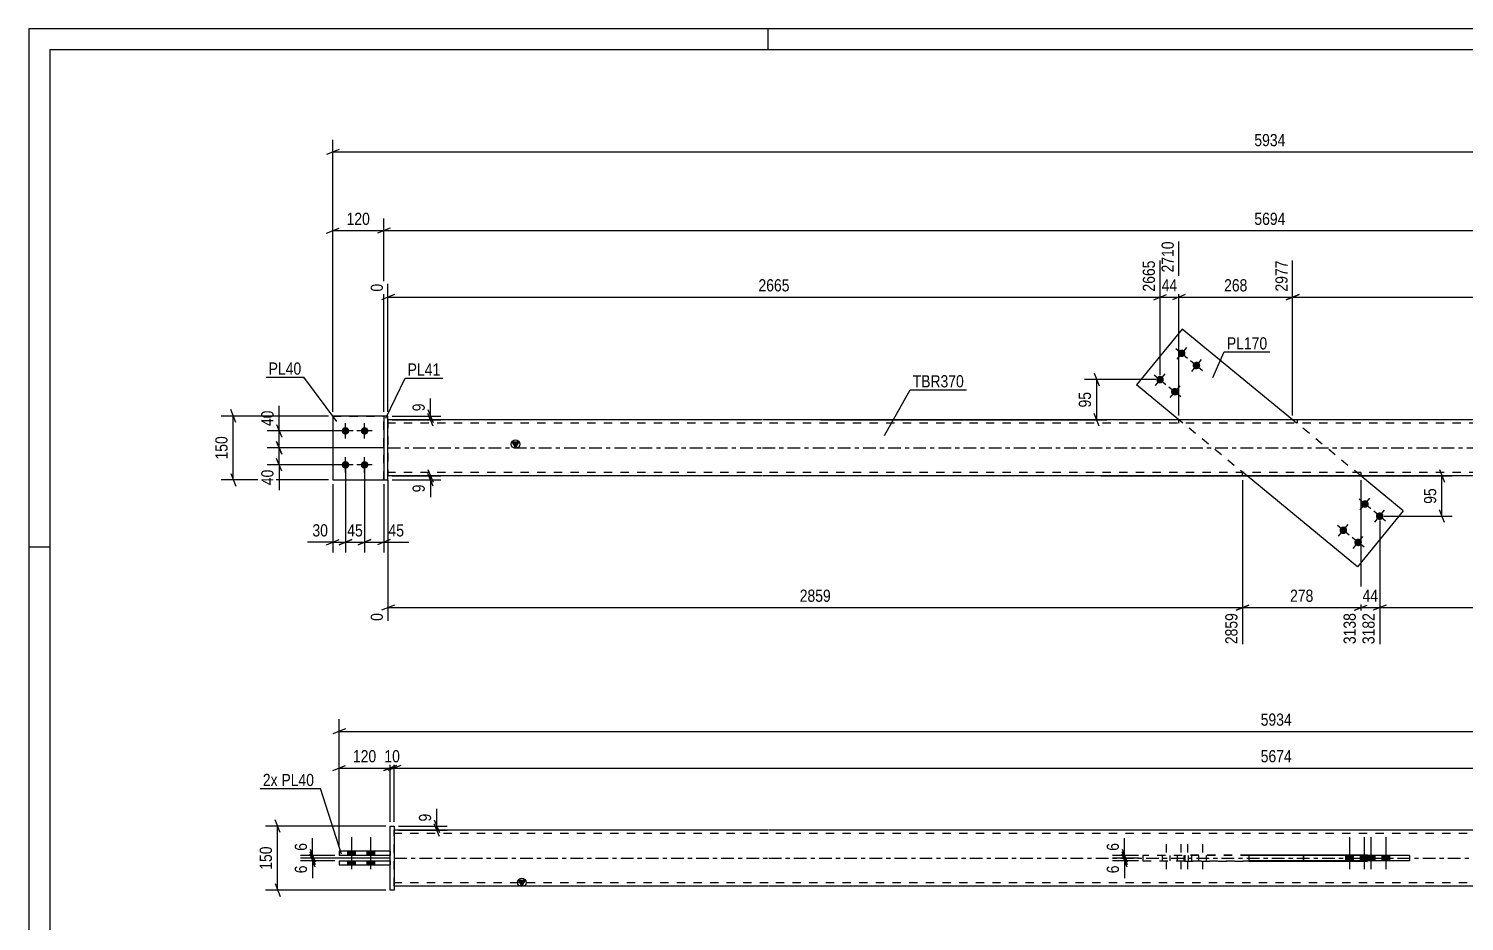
# Model space of a CAD drawing. Header units: millimetres. Extents: x 0 to 594, y 0 to 420.
# Drawn here: x 0 to 337.8, y 210 to 420 of the extents above; entities that cross this region are included whole.
import ezdxf

# ---------------------------------------------------------------- set-up
doc = ezdxf.new("R2010")
doc.units = ezdxf.units.MM
doc.linetypes.add('DXK_LINE_DOT2', pattern=[3.9198, 1.9599, -1.9599])
doc.linetypes.add('DXK_LINE_DOT3', pattern=[5.9187, 2.979, -0.9799, 0.9799, -0.9799])
doc.styles.add('Arial Narrow', font='ARIALN.TTF', dxfattribs={"height": 0.2})

# ---------------------------------------------------------------- blocks, each defined once
blk = doc.blocks.new('Unknown-580570375-1163')
at = {"color": 5, "linetype": 'Continuous'}
for p, q in [((594, 420), (0, 420)), ((0, 420), (0, 0)), ((174, 415), (174, 420)), ((589, 415), (5, 415)), ((5, 415), (5, 5)), ((5, 298), (0, 298))]:
    blk.add_line(p, q, dxfattribs=at)
blk = doc.blocks.new('Part-580570375-1989 - 1977')
at = {"linetype": 'Continuous'}
blk.add_hatch(color=2, dxfattribs=at).paths.add_polyline_path([(116.02, 218.26), (115.22, 219.66), (116.82, 219.66)])
at = {"color": 2, "linetype": 'Continuous'}
for p, q in [((174.02, 231.46), (86.02, 231.46)), ((412.92, 231.46), (174.12, 231.46)), ((287.09, 225.56), (287.09, 224.16)), ((315.03, 225.56), (287.09, 225.56)), ((287.09, 224.16), (315.03, 224.16)), ((299.95, 225.56), (299.95, 225.46)), ((299.95, 224.16), (299.95, 224.26)), ((315.03, 225.56), (315.03, 225.46)), ((315.03, 224.16), (315.03, 224.26)), ((116.02, 218.26), (115.22, 219.66)), ((115.22, 219.66), (116.82, 219.66)), ((116.82, 219.66), (116.02, 218.26)), ((174.02, 218.26), (86.02, 218.26)), ((412.92, 218.26), (174.12, 218.26))]:
    blk.add_line(p, q, dxfattribs=at)
at = {"color": 7, "linetype": 'DXK_LINE_DOT2'}
for p, q in [((86.02, 218.26), (86.02, 231.46)), ((174.02, 230.66), (86.02, 230.66)), ((412.92, 230.66), (174.12, 230.66)), ((272.01, 225.56), (272.01, 224.16)), ((287.09, 225.56), (272.01, 225.56)), ((272.01, 224.16), (287.09, 224.16)), ((299.95, 225.56), (299.95, 224.26)), ((299.95, 224.26), (299.95, 225.46)), ((315.03, 224.26), (315.03, 225.56)), ((315.03, 224.26), (315.03, 225.46)), ((174.02, 219.06), (86.02, 219.06)), ((412.92, 219.06), (174.12, 219.06))]:
    blk.add_line(p, q, dxfattribs=at)
at = {"color": 7, "linetype": 'DXK_LINE_DOT3'}
for p, q in [((86.02, 224.86), (174.02, 224.86)), ((174.12, 224.86), (412.92, 224.86))]:
    blk.add_line(p, q, dxfattribs=at)
at = {"color": 2, "linetype": 'Continuous'}
blk.add_circle((116.02, 219.16), 1, dxfattribs=at)
blk = doc.blocks.new('Part-580570375-2005 - 1977')
at = {"color": 2, "linetype": 'Continuous'}
for p, q in [((73.02, 224.26), (73.02, 223.26)), ((73.02, 224.26), (85.02, 224.26)), ((73.02, 223.26), (85.02, 223.26)), ((85.02, 224.26), (85.02, 223.26))]:
    blk.add_line(p, q, dxfattribs=at)
blk = doc.blocks.new('Part-580570375-2010 - 1977')
at = {"color": 2, "linetype": 'Continuous'}
for p, q in [((73.02, 226.46), (73.02, 225.46)), ((85.02, 226.46), (73.02, 226.46)), ((85.02, 226.46), (85.02, 225.46)), ((85.02, 225.46), (73.02, 225.46))]:
    blk.add_line(p, q, dxfattribs=at)
blk = doc.blocks.new('Part-580570375-2013 - 1977')
at = {"color": 2, "linetype": 'Continuous'}
for p, q in [((85.02, 217.36), (85.02, 232.36)), ((85.02, 232.36), (86.02, 232.36)), ((86.02, 232.36), (86.02, 217.36)), ((86.02, 217.36), (85.02, 217.36))]:
    blk.add_line(p, q, dxfattribs=at)
blk = doc.blocks.new('Part-580570375-2016 - 1977')
at = {"color": 7, "linetype": 'DXK_LINE_DOT2'}
for p, q in [((287.09, 225.46), (262.12, 225.46)), ((262.12, 225.46), (262.12, 224.26)), ((262.12, 224.26), (314.13, 224.26)), ((272.92, 224.26), (272.92, 225.46))]:
    blk.add_line(p, q, dxfattribs=at)
at = {"color": 2, "linetype": 'Continuous'}
for p, q in [((324.92, 225.46), (287.09, 225.46)), ((324.92, 224.26), (287.09, 224.26)), ((314.13, 224.26), (314.13, 225.46)), ((324.92, 225.46), (324.92, 224.26))]:
    blk.add_line(p, q, dxfattribs=at)
blk = doc.blocks.new('Bolt-580570375-2018 - 1977')
at = {"linetype": 'Continuous'}
for points in [[(75.12, 225.46), (76.92, 225.46), (76.92, 226.46), (75.12, 226.46)], [(75.12, 225.46), (76.92, 225.46), (76.92, 226.46), (75.12, 226.46)], [(79.62, 225.46), (81.42, 225.46), (81.42, 226.46), (79.62, 226.46)], [(79.62, 225.46), (81.42, 225.46), (81.42, 226.46), (79.62, 226.46)], [(75.12, 223.26), (76.92, 223.26), (76.92, 224.26), (75.12, 224.26)], [(75.12, 223.26), (76.92, 223.26), (76.92, 224.26), (75.12, 224.26)], [(79.62, 223.26), (81.42, 223.26), (81.42, 224.26), (79.62, 224.26)], [(79.62, 223.26), (81.42, 223.26), (81.42, 224.26), (79.62, 224.26)]]:
    blk.add_hatch(color=1, dxfattribs=at).paths.add_polyline_path(points)
at = {"color": 1, "linetype": 'Continuous'}
for p, q in [((76.02, 222.26), (76.02, 229.76)), ((76.02, 222.26), (76.02, 229.76)), ((80.52, 222.26), (80.52, 229.76)), ((80.52, 222.26), (80.52, 229.76)), ((75.12, 225.46), (75.12, 226.46)), ((75.12, 225.46), (75.12, 226.46)), ((76.92, 225.46), (76.92, 226.46)), ((76.92, 225.46), (76.92, 226.46)), ((79.62, 225.46), (79.62, 226.46)), ((79.62, 225.46), (79.62, 226.46)), ((81.42, 225.46), (81.42, 226.46)), ((81.42, 225.46), (81.42, 226.46)), ((75.12, 223.26), (75.12, 224.26)), ((75.12, 223.26), (75.12, 224.26)), ((76.92, 223.26), (76.92, 224.26)), ((76.92, 223.26), (76.92, 224.26)), ((79.62, 223.26), (79.62, 224.26)), ((79.62, 223.26), (79.62, 224.26)), ((81.42, 223.26), (81.42, 224.26)), ((81.42, 223.26), (81.42, 224.26))]:
    blk.add_line(p, q, dxfattribs=at)
blk = doc.blocks.new('Bolt-580570375-2019 - 1977')
at = {"color": 1, "linetype": 'DXK_LINE_DOT2'}
for p, q in [((267.68, 222.26), (267.68, 229.76)), ((271.16, 222.26), (271.16, 229.76)), ((272.76, 222.26), (272.76, 229.76)), ((276.24, 222.26), (276.24, 229.76)), ((266.78, 224.26), (266.78, 225.46)), ((268.58, 224.26), (268.58, 225.46)), ((270.26, 224.26), (270.26, 225.46)), ((271.86, 224.26), (271.86, 225.46)), ((272.06, 224.26), (272.06, 225.46)), ((273.66, 224.26), (273.66, 225.46)), ((275.34, 224.26), (275.34, 225.46)), ((277.14, 224.26), (277.14, 225.46))]:
    blk.add_line(p, q, dxfattribs=at)
blk = doc.blocks.new('Bolt-580570375-2020 - 1977')
at = {"linetype": 'Continuous'}
for points in [[(309.91, 224.26), (311.71, 224.26), (311.71, 225.46), (309.91, 225.46)], [(313.38, 224.26), (315.18, 224.26), (315.18, 225.46), (313.38, 225.46)], [(314.99, 224.26), (316.79, 224.26), (316.79, 225.46), (314.99, 225.46)], [(318.46, 224.26), (320.26, 224.26), (320.26, 225.46), (318.46, 225.46)]]:
    blk.add_hatch(color=1, dxfattribs=at).paths.add_polyline_path(points)
at = {"color": 1, "linetype": 'Continuous'}
for p, q in [((310.81, 222.26), (310.81, 229.76)), ((314.28, 222.26), (314.28, 229.76)), ((315.89, 222.26), (315.89, 229.76)), ((319.36, 222.26), (319.36, 229.76)), ((309.91, 224.26), (309.91, 225.46)), ((311.71, 224.26), (311.71, 225.46)), ((313.38, 224.26), (313.38, 225.46)), ((314.99, 224.26), (314.99, 225.46)), ((315.18, 224.26), (315.18, 225.46)), ((316.79, 224.26), (316.79, 225.46)), ((318.46, 224.26), (318.46, 225.46)), ((320.26, 224.26), (320.26, 225.46))]:
    blk.add_line(p, q, dxfattribs=at)
blk = doc.blocks.new('Part-580570375-1443 - 1403')
at = {"linetype": 'Continuous'}
blk.add_hatch(color=2, dxfattribs=at).paths.add_polyline_path([(114.53, 321.38), (113.73, 322.78), (115.33, 322.78)])
at = {"color": 2, "linetype": 'Continuous'}
for p, q in [((172.53, 327.98), (84.53, 327.98)), ((411.43, 327.98), (172.63, 327.98)), ((114.53, 321.38), (113.73, 322.78)), ((113.73, 322.78), (115.33, 322.78)), ((115.33, 322.78), (114.53, 321.38)), ((172.53, 314.78), (84.53, 314.78)), ((411.43, 314.78), (172.63, 314.78))]:
    blk.add_line(p, q, dxfattribs=at)
at = {"color": 7, "linetype": 'DXK_LINE_DOT2'}
for p, q in [((84.53, 327.98), (84.53, 314.78)), ((270.52, 327.98), (270.52, 327.18)), ((298.46, 327.98), (298.46, 327.18)), ((172.53, 327.18), (84.53, 327.18)), ((411.43, 327.18), (172.63, 327.18)), ((172.53, 315.58), (84.53, 315.58)), ((411.43, 315.58), (172.63, 315.58)), ((285.6, 314.78), (285.6, 315.58)), ((313.54, 314.78), (313.54, 315.58))]:
    blk.add_line(p, q, dxfattribs=at)
at = {"color": 7, "linetype": 'DXK_LINE_DOT3'}
for p, q in [((84.53, 321.38), (172.53, 321.38)), ((172.63, 321.38), (411.43, 321.38))]:
    blk.add_line(p, q, dxfattribs=at)
at = {"color": 2, "linetype": 'Continuous'}
blk.add_circle((114.53, 322.28), 1, dxfattribs=at)
blk = doc.blocks.new('Part-580570375-1475 - 1403')
at = {"color": 7, "linetype": 'DXK_LINE_DOT2'}
for p, q in [((71.53, 328.88), (71.53, 313.88)), ((71.53, 328.88), (83.53, 328.88)), ((83.53, 328.88), (83.53, 313.88)), ((71.53, 313.88), (83.53, 313.88))]:
    blk.add_line(p, q, dxfattribs=at)
blk = doc.blocks.new('Bolt-580570375-1411 - 1403')
at = {"linetype": 'Continuous'}
for points in [[(313.82, 307.48, -1), (314.97, 308.87, -1)], [(317.3, 304.62, -1), (318.44, 306.01, -1)], [(308.74, 301.3, -1), (309.89, 302.69, -1)], [(312.22, 298.44, -1), (313.36, 299.83, -1)]]:
    blk.add_hatch(color=1, dxfattribs=at).paths.add_polyline_path(points)
at = {"color": 1, "linetype": 'Continuous'}
for p, q in [((315.79, 307.03), (313.01, 309.31)), ((313.25, 306.78), (315.54, 309.56)), ((319.26, 304.17), (316.48, 306.46)), ((316.73, 303.92), (319.01, 306.7)), ((310.71, 300.85), (307.92, 303.13)), ((308.17, 300.6), (310.46, 303.38)), ((314.18, 297.99), (311.4, 300.28)), ((311.65, 297.74), (313.93, 300.52))]:
    blk.add_line(p, q, dxfattribs=at)
blk = doc.blocks.new('Bolt-580570375-1412 - 1403')
at = {"linetype": 'Continuous'}
for points in [[(271.84, 344.32, -1), (270.7, 342.93, -1)], [(275.32, 341.46, -1), (274.18, 340.07, -1)], [(266.76, 338.14, -1), (265.62, 336.75, -1)], [(270.24, 335.28, -1), (269.1, 333.89, -1)]]:
    blk.add_hatch(color=1, dxfattribs=at).paths.add_polyline_path(points)
at = {"color": 1, "linetype": 'Continuous'}
for p, q in [((269.88, 344.77), (272.66, 342.48)), ((272.42, 345.02), (270.13, 342.24)), ((273.36, 341.91), (276.14, 339.62)), ((275.89, 342.16), (273.6, 339.38)), ((264.8, 338.59), (267.58, 336.3)), ((267.33, 338.84), (265.05, 336.06)), ((268.28, 335.73), (271.06, 333.45)), ((270.81, 335.98), (268.52, 333.2))]:
    blk.add_line(p, q, dxfattribs=at)
blk = doc.blocks.new('Part-580570375-1490 - 1403')
at = {"color": 2, "linetype": 'Continuous'}
for p, q in [((71.53, 328.88), (71.53, 313.88)), ((83.53, 328.88), (71.53, 328.88)), ((71.53, 313.88), (83.53, 313.88))]:
    blk.add_line(p, q, dxfattribs=at)
at = {"color": 7, "linetype": 'DXK_LINE_DOT2'}
blk.add_line((83.53, 313.88), (83.53, 328.88), dxfattribs=at)
blk = doc.blocks.new('Part-580570375-1505 - 1403')
at = {"color": 2, "linetype": 'Continuous'}
for p, q in [((84.53, 328.88), (83.53, 328.88)), ((83.53, 328.88), (83.53, 313.88)), ((84.53, 313.88), (84.53, 328.88)), ((83.53, 313.88), (84.53, 313.88))]:
    blk.add_line(p, q, dxfattribs=at)
blk = doc.blocks.new('Part-580570375-1520 - 1403')
at = {"color": 2, "linetype": 'Continuous'}
for p, q in [((271.43, 349.32), (260.63, 336.19)), ((297.39, 327.98), (271.43, 349.32)), ((270.62, 327.98), (260.63, 336.19)), ((312.64, 293.43), (286.67, 314.78)), ((323.43, 306.57), (313.44, 314.78)), ((323.43, 306.57), (312.64, 293.43))]:
    blk.add_line(p, q, dxfattribs=at)
at = {"color": 7, "linetype": 'DXK_LINE_DOT2'}
for p, q in [((286.67, 314.78), (270.62, 327.98)), ((313.44, 314.78), (297.39, 327.98))]:
    blk.add_line(p, q, dxfattribs=at)
blk = doc.blocks.new('Bolt-580570375-1522 - 1403')
at = {"linetype": 'Continuous'}
for points in [[(74.53, 324.48, -1), (74.53, 326.28, -1)], [(79.03, 324.48, -1), (79.03, 326.28, -1)], [(74.53, 316.48, -1), (74.53, 318.28, -1)], [(79.03, 316.48, -1), (79.03, 318.28, -1)]]:
    blk.add_hatch(color=1, dxfattribs=at).paths.add_polyline_path(points)
at = {"color": 1, "linetype": 'Continuous'}
for p, q in [((76.33, 325.38), (72.73, 325.38)), ((74.53, 323.58), (74.53, 327.18)), ((80.83, 325.38), (77.23, 325.38)), ((79.03, 323.58), (79.03, 327.18)), ((74.53, 315.58), (74.53, 319.18)), ((79.03, 315.58), (79.03, 319.18)), ((76.33, 317.38), (72.73, 317.38)), ((80.83, 317.38), (77.23, 317.38))]:
    blk.add_line(p, q, dxfattribs=at)
blk = doc.blocks.new('StraightDimension-580570375-2042 - 1977')
at = {"color": 7, "linetype": 'Continuous'}
for p, q in [((257.26, 226.36), (258.46, 223.36)), ((261.12, 224.86), (255.01, 224.86)), ((261.12, 224.26), (255.01, 224.26)), ((258.46, 222.76), (257.26, 225.76)), ((257.86, 224.26), (257.86, 224.86))]:
    blk.add_line(p, q, dxfattribs=at)
at = {"color": 0}
blk.add_wipeout([(257.11, 223.73), (252.91, 223.73), (252.91, 220.7), (257.11, 220.7)], dxfattribs=at)
at = {"color": 7, "linetype": 'Continuous'}
blk.add_line((257.86, 224.26), (257.86, 220.18), dxfattribs=at)
blk.add_line((257.86, 224.26), (257.86, 220.18), dxfattribs=at)
at = {"color": 3, "style": 'Arial Narrow'}
blk.add_text('6', height=2.86, rotation=90.0002, dxfattribs=at).set_placement((256.51, 221.3))
blk = doc.blocks.new('StraightDimension-580570375-2133 - 1977')
at = {"color": 7, "linetype": 'Continuous'}
for p, q in [((87.52, 246.66), (84.52, 245.46)), ((86.02, 233.36), (86.02, 248.91)), ((86.02, 246.06), (501.02, 246.06))]:
    blk.add_line(p, q, dxfattribs=at)
at = {"color": 0}
blk.add_wipeout([(297.78, 246.81), (297.78, 251.01), (289.27, 251.01), (289.27, 246.81)], dxfattribs=at)
at = {"color": 3, "style": 'Arial Narrow'}
blk.add_text('5674', height=2.863, dxfattribs=at).set_placement((289.87, 247.41))
blk = doc.blocks.new('StraightDimension-580570375-2161 - 1977')
at = {"color": 7, "linetype": 'Continuous'}
for p, q in [((95.42, 233.86), (96.62, 230.86)), ((87.02, 232.36), (98.42, 232.36)), ((87.02, 231.46), (98.42, 231.46)), ((96.62, 229.96), (95.42, 232.96)), ((96.02, 231.46), (96.02, 232.36))]:
    blk.add_line(p, q, dxfattribs=at)
at = {"color": 0}
blk.add_wipeout([(95.27, 235.91), (91.07, 235.91), (91.07, 232.88), (95.27, 232.88)], dxfattribs=at)
at = {"color": 7, "linetype": 'Continuous'}
blk.add_line((96.02, 232.36), (96.02, 236.44), dxfattribs=at)
blk.add_line((96.02, 232.36), (96.02, 236.44), dxfattribs=at)
at = {"color": 3, "style": 'Arial Narrow'}
blk.add_text('9', height=2.86, rotation=90.0002, dxfattribs=at).set_placement((94.67, 233.48))
blk = doc.blocks.new('StraightDimension-580570375-2031 - 1977')
at = {"color": 7, "linetype": 'Continuous'}
for p, q in [((59.17, 230.86), (57.97, 233.86)), ((84.02, 232.36), (55.72, 232.36)), ((58.57, 217.36), (58.57, 232.36)), ((84.02, 217.36), (55.72, 217.36)), ((57.97, 218.86), (59.17, 215.86))]:
    blk.add_line(p, q, dxfattribs=at)
at = {"color": 0}
blk.add_wipeout([(57.82, 228.2), (53.62, 228.2), (53.62, 221.52), (57.82, 221.52)], dxfattribs=at)
at = {"color": 3, "style": 'Arial Narrow'}
blk.add_text('150', height=2.863, rotation=90.0002, dxfattribs=at).set_placement((57.22, 222.12))
blk = doc.blocks.new('StraightDimension-580570375-2046 - 1977')
at = {"color": 7, "linetype": 'Continuous'}
for p, q in [((257.26, 226.96), (258.46, 223.96)), ((258.46, 223.36), (257.26, 226.36)), ((261.12, 225.46), (255.01, 225.46)), ((261.12, 224.86), (255.01, 224.86)), ((257.86, 224.86), (257.86, 225.46))]:
    blk.add_line(p, q, dxfattribs=at)
at = {"color": 0}
blk.add_wipeout([(257.11, 229.01), (252.91, 229.01), (252.91, 225.98), (257.11, 225.98)], dxfattribs=at)
at = {"color": 7, "linetype": 'Continuous'}
blk.add_line((257.86, 225.46), (257.86, 229.54), dxfattribs=at)
blk.add_line((257.86, 225.46), (257.86, 229.54), dxfattribs=at)
at = {"color": 3, "style": 'Arial Narrow'}
blk.add_text('6', height=2.86, rotation=90.0002, dxfattribs=at).set_placement((256.51, 226.58))
blk = doc.blocks.new('StraightDimension-580570375-2078 - 1977')
at = {"color": 7, "linetype": 'Continuous'}
for p, q in [((66.21, 226.96), (67.41, 223.96)), ((67.41, 223.36), (66.21, 226.36)), ((72.02, 225.46), (63.96, 225.46)), ((85.02, 224.86), (63.96, 224.86)), ((66.81, 224.86), (66.81, 225.46))]:
    blk.add_line(p, q, dxfattribs=at)
at = {"color": 0}
blk.add_wipeout([(66.06, 229.01), (61.86, 229.01), (61.86, 225.98), (66.06, 225.98)], dxfattribs=at)
at = {"color": 7, "linetype": 'Continuous'}
blk.add_line((66.81, 225.46), (66.81, 229.54), dxfattribs=at)
blk.add_line((66.81, 225.46), (66.81, 229.54), dxfattribs=at)
at = {"color": 3, "style": 'Arial Narrow'}
blk.add_text('6', height=2.86, rotation=90.0002, dxfattribs=at).set_placement((65.46, 226.58))
blk = doc.blocks.new('StraightDimension-580570375-2091 - 1977')
at = {"color": 7, "linetype": 'Continuous'}
for p, q in [((66.21, 226.36), (67.41, 223.36)), ((85.02, 224.86), (63.96, 224.86)), ((72.02, 224.26), (63.96, 224.26)), ((67.41, 222.76), (66.21, 225.76)), ((66.81, 224.26), (66.81, 224.86))]:
    blk.add_line(p, q, dxfattribs=at)
at = {"color": 0}
blk.add_wipeout([(66.06, 223.73), (61.86, 223.73), (61.86, 220.7), (66.06, 220.7)], dxfattribs=at)
at = {"color": 7, "linetype": 'Continuous'}
blk.add_line((66.81, 224.26), (66.81, 220.18), dxfattribs=at)
blk.add_line((66.81, 224.26), (66.81, 220.18), dxfattribs=at)
at = {"color": 3, "style": 'Arial Narrow'}
blk.add_text('6', height=2.86, rotation=90.0002, dxfattribs=at).set_placement((65.46, 221.3))
blk = doc.blocks.new('StraightDimension-580570375-2114 - 1977')
at = {"color": 7, "linetype": 'Continuous'}
for p, q in [((71.52, 245.46), (74.52, 246.66)), ((73.02, 227.46), (73.02, 248.91)), ((86.52, 246.66), (83.52, 245.46)), ((85.02, 233.36), (85.02, 248.91)), ((73.02, 246.06), (85.02, 246.06))]:
    blk.add_line(p, q, dxfattribs=at)
at = {"color": 0}
blk.add_wipeout([(82.36, 246.81), (82.36, 251.01), (75.68, 251.01), (75.68, 246.81)], dxfattribs=at)
at = {"color": 3, "style": 'Arial Narrow'}
blk.add_text('120', height=2.863, dxfattribs=at).set_placement((76.28, 247.41))
blk = doc.blocks.new('StraightDimension-580570375-2124 - 1977')
at = {"color": 7, "linetype": 'Continuous'}
for p, q in [((83.52, 245.46), (86.52, 246.66)), ((87.52, 246.66), (84.52, 245.46)), ((85.02, 233.36), (85.02, 248.91)), ((86.02, 233.36), (86.02, 248.91)), ((85.02, 246.06), (86.02, 246.06))]:
    blk.add_line(p, q, dxfattribs=at)
at = {"color": 0}
blk.add_wipeout([(87.95, 246.81), (87.95, 251.01), (83.09, 251.01), (83.09, 246.81)], dxfattribs=at)
at = {"color": 3, "style": 'Arial Narrow'}
blk.add_text('10', height=2.863, dxfattribs=at).set_placement((83.69, 247.41))
blk = doc.blocks.new('StraightDimension-580570375-2170 - 1977')
at = {"color": 7, "linetype": 'Continuous'}
for p, q in [((73.02, 227.46), (73.02, 257.52)), ((74.52, 255.27), (71.52, 254.07)), ((73.02, 254.67), (514.02, 254.67))]:
    blk.add_line(p, q, dxfattribs=at)
at = {"color": 0}
blk.add_wipeout([(297.78, 255.42), (297.78, 259.62), (289.27, 259.62), (289.27, 255.42)], dxfattribs=at)
at = {"color": 3, "style": 'Arial Narrow'}
blk.add_text('5934', height=2.863, dxfattribs=at).set_placement((289.87, 256.02))
blk = doc.blocks.new('StraightDimension-580570375-2890 - 1403')
at = {"color": 7, "linetype": 'Continuous'}
for p, q in [((297.39, 328.98), (297.39, 365.47)), ((499.53, 329.88), (499.53, 365.47)), ((298.89, 357.45), (295.89, 356.25)), ((297.39, 356.85), (499.53, 356.85)), ((498.03, 356.25), (501.03, 357.45))]:
    blk.add_line(p, q, dxfattribs=at)
at = {"color": 0, "linetype": 'Continuous'}
blk.add_wipeout([(498.93, 366.07), (494.73, 366.07), (494.73, 357.55), (498.93, 357.55)], dxfattribs=at)
at = {"color": 0}
blk.add_wipeout([(402.72, 357.6), (402.72, 361.8), (394.2, 361.8), (394.2, 357.6)], dxfattribs=at)
at = {"color": 3, "linetype": 'Continuous', "style": 'Arial Narrow'}
blk.add_text('5674', height=2.863, rotation=90.0002, dxfattribs=at).set_placement((498.33, 358.15))
at = {"color": 3, "style": 'Arial Narrow'}
blk.add_text('2697', height=2.863, dxfattribs=at).set_placement((394.8, 358.2))
blk = doc.blocks.new('StraightDimension-580570375-1934 - 1403')
at = {"color": 7, "linetype": 'Continuous'}
for p, q in [((73.53, 325.38), (56.08, 325.38)), ((58.33, 326.88), (59.53, 323.88)), ((58.93, 321.38), (58.93, 325.38)), ((83.53, 321.38), (56.08, 321.38)), ((59.53, 319.88), (58.33, 322.88))]:
    blk.add_line(p, q, dxfattribs=at)
at = {"color": 0}
blk.add_wipeout([(58.18, 330.76), (53.98, 330.76), (53.98, 325.9), (58.18, 325.9)], dxfattribs=at)
at = {"color": 7, "linetype": 'Continuous'}
blk.add_line((58.93, 325.38), (58.93, 331.29), dxfattribs=at)
blk.add_line((58.93, 325.38), (58.93, 331.29), dxfattribs=at)
at = {"color": 3, "style": 'Arial Narrow'}
blk.add_text('40', height=2.863, rotation=90.0002, dxfattribs=at).set_placement((57.58, 326.5))
blk = doc.blocks.new('StraightDimension-580570375-2997 - 1403')
at = {"color": 7, "linetype": 'Continuous'}
for p, q in [((285.6, 313.78), (285.6, 275.2)), ((313.44, 313.78), (313.44, 275.2)), ((287.1, 284.41), (284.1, 283.21)), ((285.6, 283.81), (313.44, 283.81)), ((311.94, 283.21), (314.94, 284.41))]:
    blk.add_line(p, q, dxfattribs=at)
at = {"color": 0}
blk.add_wipeout([(302.86, 284.56), (302.86, 288.76), (296.18, 288.76), (296.18, 284.56)], dxfattribs=at)
at = {"color": 0, "linetype": 'Continuous'}
blk.add_wipeout([(312.84, 283.11), (308.64, 283.11), (308.64, 274.6), (312.84, 274.6)], dxfattribs=at)
at = {"color": 3, "style": 'Arial Narrow'}
blk.add_text('278', height=2.863, dxfattribs=at).set_placement((296.78, 285.16))
at = {"color": 3, "linetype": 'Continuous', "style": 'Arial Narrow'}
blk.add_text('3138', height=2.863, rotation=90.0002, dxfattribs=at).set_placement((312.24, 275.2))
blk = doc.blocks.new('StraightDimension-580570375-1651 - 1403')
at = {"color": 7, "linetype": 'Continuous'}
for p, q in [((71.53, 329.88), (71.53, 393.86)), ((73.03, 391.61), (70.03, 390.41)), ((71.53, 391.01), (512.53, 391.01))]:
    blk.add_line(p, q, dxfattribs=at)
at = {"color": 0}
blk.add_wipeout([(296.29, 391.76), (296.29, 395.96), (287.78, 395.96), (287.78, 391.76)], dxfattribs=at)
at = {"color": 3, "style": 'Arial Narrow'}
blk.add_text('5934', height=2.863, dxfattribs=at).set_placement((288.38, 392.36))
blk = doc.blocks.new('StraightDimension-580570375-1603 - 1403')
at = {"color": 7, "linetype": 'Continuous'}
for p, q in [((83.53, 329.88), (83.53, 375.34)), ((85.03, 373.09), (82.03, 371.89)), ((83.53, 372.49), (500.53, 372.49))]:
    blk.add_line(p, q, dxfattribs=at)
at = {"color": 0}
blk.add_wipeout([(296.29, 373.24), (296.29, 377.44), (287.78, 377.44), (287.78, 373.24)], dxfattribs=at)
at = {"color": 3, "style": 'Arial Narrow'}
blk.add_text('5694', height=2.863, dxfattribs=at).set_placement((288.38, 373.84))
blk = doc.blocks.new('StraightDimension-580570375-1846 - 1403')
at = {"color": 7, "linetype": 'Continuous'}
for p, q in [((74.53, 316.38), (74.53, 296.79)), ((79.03, 316.38), (79.03, 296.79)), ((73.03, 298.59), (76.03, 299.79)), ((74.53, 299.19), (79.03, 299.19)), ((80.53, 299.79), (77.53, 298.59))]:
    blk.add_line(p, q, dxfattribs=at)
at = {"color": 0}
blk.add_wipeout([(79.21, 299.94), (79.21, 304.14), (74.35, 304.14), (74.35, 299.94)], dxfattribs=at)
at = {"color": 3, "style": 'Arial Narrow'}
blk.add_text('45', height=2.863, dxfattribs=at).set_placement((74.95, 300.54))
blk = doc.blocks.new('StraightDimension-580570375-1526 - 1403')
at = {"color": 7, "linetype": 'Continuous'}
for p, q in [((70.53, 328.88), (45.28, 328.88)), ((48.73, 327.38), (47.53, 330.38)), ((48.13, 313.88), (48.13, 328.88)), ((47.53, 315.38), (48.73, 312.38)), ((70.53, 313.88), (45.28, 313.88))]:
    blk.add_line(p, q, dxfattribs=at)
at = {"color": 0}
blk.add_wipeout([(47.38, 324.72), (43.18, 324.72), (43.18, 318.04), (47.38, 318.04)], dxfattribs=at)
at = {"color": 3, "style": 'Arial Narrow'}
blk.add_text('150', height=2.863, rotation=90.0002, dxfattribs=at).set_placement((46.78, 318.64))
blk = doc.blocks.new('StraightDimension-580570375-1553 - 1403')
at = {"color": 7, "linetype": 'Continuous'}
for p, q in [((252.29, 314.78), (334.91, 314.78)), ((331.91, 316.28), (333.11, 313.28)), ((332.51, 305.31), (332.51, 314.78)), ((318.87, 305.31), (334.91, 305.31)), ((333.11, 303.81), (331.91, 306.81))]:
    blk.add_line(p, q, dxfattribs=at)
at = {"color": 0}
blk.add_wipeout([(331.76, 312.47), (327.56, 312.47), (327.56, 307.62), (331.76, 307.62)], dxfattribs=at)
at = {"color": 3, "style": 'Arial Narrow'}
blk.add_text('95', height=2.863, rotation=90.0002, dxfattribs=at).set_placement((331.16, 308.22))
blk = doc.blocks.new('StraightDimension-580570375-1565 - 1403')
at = {"color": 7, "linetype": 'Continuous'}
for p, q in [((85.53, 328.88), (96.93, 328.88)), ((85.53, 327.98), (96.93, 327.98)), ((93.93, 330.38), (95.13, 327.38)), ((95.13, 326.48), (93.93, 329.48)), ((94.53, 327.98), (94.53, 328.88))]:
    blk.add_line(p, q, dxfattribs=at)
at = {"color": 0}
blk.add_wipeout([(93.78, 332.43), (89.58, 332.43), (89.58, 329.4), (93.78, 329.4)], dxfattribs=at)
at = {"color": 7, "linetype": 'Continuous'}
blk.add_line((94.53, 328.88), (94.53, 332.96), dxfattribs=at)
blk.add_line((94.53, 328.88), (94.53, 332.96), dxfattribs=at)
at = {"color": 3, "style": 'Arial Narrow'}
blk.add_text('9', height=2.86, rotation=90.0002, dxfattribs=at).set_placement((93.18, 330))
blk = doc.blocks.new('StraightDimension-580570375-1827 - 1403')
at = {"color": 7, "linetype": 'Continuous'}
for p, q in [((79.03, 316.38), (79.03, 296.79)), ((83.53, 312.88), (83.53, 296.79)), ((77.53, 298.59), (80.53, 299.79)), ((79.03, 299.19), (83.53, 299.19)), ((85.03, 299.79), (82.03, 298.59))]:
    blk.add_line(p, q, dxfattribs=at)
at = {"color": 0}
blk.add_wipeout([(88.91, 299.94), (88.91, 304.14), (84.05, 304.14), (84.05, 299.94)], dxfattribs=at)
at = {"color": 7, "linetype": 'Continuous'}
blk.add_line((83.53, 299.19), (89.44, 299.19), dxfattribs=at)
blk.add_line((83.53, 299.19), (89.44, 299.19), dxfattribs=at)
at = {"color": 3, "style": 'Arial Narrow'}
blk.add_text('45', height=2.863, dxfattribs=at).set_placement((84.65, 300.54))
blk = doc.blocks.new('StraightDimension-580570375-1572 - 1403')
at = {"color": 7, "linetype": 'Continuous'}
for p, q in [((85.53, 314.78), (96.93, 314.78)), ((93.93, 316.28), (95.13, 313.28)), ((95.13, 312.38), (93.93, 315.38)), ((94.53, 313.88), (94.53, 314.78)), ((85.53, 313.88), (96.93, 313.88))]:
    blk.add_line(p, q, dxfattribs=at)
at = {"color": 0}
blk.add_wipeout([(93.78, 313.35), (89.58, 313.35), (89.58, 310.33), (93.78, 310.33)], dxfattribs=at)
at = {"color": 7, "linetype": 'Continuous'}
blk.add_line((94.53, 313.88), (94.53, 309.8), dxfattribs=at)
blk.add_line((94.53, 313.88), (94.53, 309.8), dxfattribs=at)
at = {"color": 3, "style": 'Arial Narrow'}
blk.add_text('9', height=2.86, rotation=90.0002, dxfattribs=at).set_placement((93.18, 310.93))
blk = doc.blocks.new('StraightDimension-580570375-1581 - 1403')
at = {"color": 7, "linetype": 'Continuous'}
for p, q in [((71.53, 329.88), (71.53, 375.34)), ((83.53, 329.88), (83.53, 375.34)), ((70.03, 371.89), (73.03, 373.09)), ((71.53, 372.49), (83.53, 372.49)), ((85.03, 373.09), (82.03, 371.89))]:
    blk.add_line(p, q, dxfattribs=at)
at = {"color": 0}
blk.add_wipeout([(80.87, 373.24), (80.87, 377.44), (74.19, 377.44), (74.19, 373.24)], dxfattribs=at)
at = {"color": 3, "style": 'Arial Narrow'}
blk.add_text('120', height=2.863, dxfattribs=at).set_placement((74.79, 373.84))
blk = doc.blocks.new('StraightDimension-580570375-1947 - 1403')
at = {"color": 7, "linetype": 'Continuous'}
for p, q in [((83.53, 321.38), (56.08, 321.38)), ((58.33, 322.88), (59.53, 319.88)), ((58.93, 317.38), (58.93, 321.38)), ((59.53, 315.88), (58.33, 318.88)), ((73.53, 317.38), (56.08, 317.38))]:
    blk.add_line(p, q, dxfattribs=at)
at = {"color": 0}
blk.add_wipeout([(58.18, 316.85), (53.98, 316.85), (53.98, 312), (58.18, 312)], dxfattribs=at)
at = {"color": 7, "linetype": 'Continuous'}
blk.add_line((58.93, 317.38), (58.93, 311.47), dxfattribs=at)
blk.add_line((58.93, 317.38), (58.93, 311.47), dxfattribs=at)
at = {"color": 3, "style": 'Arial Narrow'}
blk.add_text('40', height=2.863, rotation=90.0002, dxfattribs=at).set_placement((57.58, 312.6))
blk = doc.blocks.new('StraightDimension-580570375-1724 - 1403')
at = {"color": 7, "linetype": 'Continuous'}
for p, q in [((250.68, 338.95), (251.88, 335.95)), ((265.19, 337.45), (248.43, 337.45)), ((251.28, 327.98), (251.28, 337.45)), ((186.37, 327.98), (253.68, 327.98)), ((251.88, 326.48), (250.68, 329.48))]:
    blk.add_line(p, q, dxfattribs=at)
at = {"color": 0}
blk.add_wipeout([(250.53, 335.14), (246.33, 335.14), (246.33, 330.28), (250.53, 330.28)], dxfattribs=at)
at = {"color": 3, "style": 'Arial Narrow'}
blk.add_text('95', height=2.863, rotation=90.0002, dxfattribs=at).set_placement((249.93, 330.88))
blk = doc.blocks.new('StraightDimension-580570375-1859 - 1403')
at = {"color": 7, "linetype": 'Continuous'}
for p, q in [((74.53, 316.38), (74.53, 296.79)), ((71.53, 312.88), (71.53, 296.79)), ((70.03, 298.59), (73.03, 299.79)), ((71.53, 299.19), (74.53, 299.19)), ((76.03, 299.79), (73.03, 298.59))]:
    blk.add_line(p, q, dxfattribs=at)
at = {"color": 0}
blk.add_wipeout([(71, 299.94), (71, 304.14), (66.15, 304.14), (66.15, 299.94)], dxfattribs=at)
at = {"color": 7, "linetype": 'Continuous'}
blk.add_line((71.53, 299.19), (65.62, 299.19), dxfattribs=at)
blk.add_line((71.53, 299.19), (65.62, 299.19), dxfattribs=at)
at = {"color": 3, "style": 'Arial Narrow'}
blk.add_text('30', height=2.863, dxfattribs=at).set_placement((66.75, 300.54))
blk = doc.blocks.new('StraightDimension-580570375-2891 - 1403')
at = {"color": 7, "linetype": 'Continuous'}
for p, q in [((270.62, 328.98), (270.62, 369.97)), ((297.39, 328.98), (297.39, 365.47)), ((272.12, 357.45), (269.12, 356.25)), ((270.62, 356.85), (297.39, 356.85)), ((295.89, 356.25), (298.89, 357.45))]:
    blk.add_line(p, q, dxfattribs=at)
at = {"color": 0, "linetype": 'Continuous'}
blk.add_wipeout([(296.79, 366.07), (292.59, 366.07), (292.59, 357.55), (296.79, 357.55)], dxfattribs=at)
at = {"color": 0}
blk.add_wipeout([(287.35, 357.6), (287.35, 361.8), (280.66, 361.8), (280.66, 357.6)], dxfattribs=at)
at = {"color": 3, "linetype": 'Continuous', "style": 'Arial Narrow'}
blk.add_text('2977', height=2.863, rotation=90.0002, dxfattribs=at).set_placement((296.19, 358.15))
at = {"color": 3, "style": 'Arial Narrow'}
blk.add_text('268', height=2.863, dxfattribs=at).set_placement((281.26, 358.2))
blk = doc.blocks.new('StraightDimension-580570375-2996 - 1403')
at = {"color": 7, "linetype": 'Continuous'}
for p, q in [((313.44, 313.78), (313.44, 275.2)), ((317.87, 304.31), (317.87, 275.2)), ((311.94, 283.21), (314.94, 284.41)), ((313.44, 283.81), (317.87, 283.81)), ((319.37, 284.41), (316.37, 283.21))]:
    blk.add_line(p, q, dxfattribs=at)
at = {"color": 0}
blk.add_wipeout([(318.09, 284.56), (318.09, 288.76), (313.23, 288.76), (313.23, 284.56)], dxfattribs=at)
at = {"color": 3, "style": 'Arial Narrow'}
blk.add_text('44', height=2.863, dxfattribs=at).set_placement((313.83, 285.16))
at = {"color": 0, "linetype": 'Continuous'}
blk.add_wipeout([(317.27, 283.11), (313.07, 283.11), (313.07, 274.6), (317.27, 274.6)], dxfattribs=at)
at = {"color": 3, "linetype": 'Continuous', "style": 'Arial Narrow'}
blk.add_text('3182', height=2.863, rotation=90.0002, dxfattribs=at).set_placement((316.67, 275.2))
blk = doc.blocks.new('StraightDimension-580570375-2892 - 1403')
at = {"color": 7, "linetype": 'Continuous'}
for p, q in [((270.62, 328.98), (270.62, 369.97)), ((266.19, 338.45), (266.19, 365.47)), ((264.69, 356.25), (267.69, 357.45)), ((266.19, 356.85), (270.62, 356.85)), ((272.12, 357.45), (269.12, 356.25))]:
    blk.add_line(p, q, dxfattribs=at)
at = {"color": 0}
blk.add_wipeout([(270.83, 357.6), (270.83, 361.8), (265.98, 361.8), (265.98, 357.6)], dxfattribs=at)
at = {"color": 0, "linetype": 'Continuous'}
blk.add_wipeout([(270.02, 370.57), (265.82, 370.57), (265.82, 362.05), (270.02, 362.05)], dxfattribs=at)
at = {"color": 3, "linetype": 'Continuous', "style": 'Arial Narrow'}
blk.add_text('2710', height=2.863, rotation=90.0002, dxfattribs=at).set_placement((269.42, 362.65))
at = {"color": 3, "style": 'Arial Narrow'}
blk.add_text('44', height=2.863, dxfattribs=at).set_placement((266.58, 358.2))
blk = doc.blocks.new('StraightDimension-580570375-2893 - 1403')
at = {"color": 7, "linetype": 'Continuous'}
for p, q in [((266.19, 338.45), (266.19, 365.47)), ((84.53, 329.88), (84.53, 359.98)), ((86.03, 357.45), (83.03, 356.25)), ((84.53, 356.85), (266.19, 356.85)), ((264.69, 356.25), (267.69, 357.45))]:
    blk.add_line(p, q, dxfattribs=at)
at = {"color": 0, "linetype": 'Continuous'}
for points in [[(265.59, 366.07), (261.39, 366.07), (261.39, 357.55), (265.59, 357.55)], [(83.93, 360.58), (79.73, 360.58), (79.73, 357.55), (83.93, 357.55)]]:
    blk.add_wipeout(points, dxfattribs=at)
at = {"color": 0}
blk.add_wipeout([(179.62, 357.6), (179.62, 361.8), (171.1, 361.8), (171.1, 357.6)], dxfattribs=at)
at = {"color": 3, "linetype": 'Continuous', "style": 'Arial Narrow'}
for s, height, p in [('2665', 2.863, (264.99, 358.15)), ('0', 2.86, (83.33, 358.15))]:
    blk.add_text(s, height=height, rotation=90.0002, dxfattribs=at).set_placement(p)
at = {"color": 3, "style": 'Arial Narrow'}
blk.add_text('2665', height=2.863, dxfattribs=at).set_placement((171.7, 358.2))
blk = doc.blocks.new('StraightDimension-580570375-2995 - 1403')
at = {"color": 7, "linetype": 'Continuous'}
for p, q in [((499.53, 312.88), (499.53, 275.2)), ((317.87, 304.31), (317.87, 275.2)), ((319.37, 284.41), (316.37, 283.21)), ((317.87, 283.81), (499.53, 283.81)), ((498.03, 283.21), (501.03, 284.41))]:
    blk.add_line(p, q, dxfattribs=at)
at = {"color": 0}
blk.add_wipeout([(412.96, 284.56), (412.96, 288.76), (404.45, 288.76), (404.45, 284.56)], dxfattribs=at)
at = {"color": 0, "linetype": 'Continuous'}
blk.add_wipeout([(498.93, 283.11), (494.73, 283.11), (494.73, 274.6), (498.93, 274.6)], dxfattribs=at)
at = {"color": 3, "style": 'Arial Narrow'}
blk.add_text('2492', height=2.863, dxfattribs=at).set_placement((405.05, 285.16))
at = {"color": 3, "linetype": 'Continuous', "style": 'Arial Narrow'}
blk.add_text('5674', height=2.863, rotation=90.0002, dxfattribs=at).set_placement((498.33, 275.2))
blk = doc.blocks.new('StraightDimension-580570375-2998 - 1403')
at = {"color": 7, "linetype": 'Continuous'}
for p, q in [((84.53, 313.78), (84.53, 280.68)), ((285.6, 313.78), (285.6, 275.2)), ((86.03, 284.41), (83.03, 283.21)), ((84.53, 283.81), (285.6, 283.81)), ((284.1, 283.21), (287.1, 284.41))]:
    blk.add_line(p, q, dxfattribs=at)
at = {"color": 0}
blk.add_wipeout([(189.32, 284.56), (189.32, 288.76), (180.81, 288.76), (180.81, 284.56)], dxfattribs=at)
at = {"color": 0, "linetype": 'Continuous'}
for points in [[(83.93, 283.11), (79.73, 283.11), (79.73, 280.08), (83.93, 280.08)], [(285, 283.11), (280.8, 283.11), (280.8, 274.6), (285, 274.6)]]:
    blk.add_wipeout(points, dxfattribs=at)
at = {"color": 3, "style": 'Arial Narrow'}
blk.add_text('2859', height=2.863, dxfattribs=at).set_placement((181.41, 285.16))
at = {"color": 3, "linetype": 'Continuous', "style": 'Arial Narrow'}
for s, height, p in [('0', 2.86, (83.33, 280.68)), ('2859', 2.863, (284.4, 275.2))]:
    blk.add_text(s, height=height, rotation=90.0002, dxfattribs=at).set_placement(p)
blk = doc.blocks.new('MarkSet-580570375-2202 - 1977')
at = {"color": 0}
blk.add_wipeout([(58.56, 241.82), (58.56, 244.82), (55.09, 244.82), (55.09, 241.82)], dxfattribs=at)
blk.add_wipeout([(58.56, 241.82), (58.56, 244.82), (55.09, 244.82), (55.09, 241.82)], dxfattribs=at)
blk.add_wipeout([(67.13, 241.82), (67.13, 244.82), (59.46, 244.82), (59.46, 241.82)], dxfattribs=at)
blk.add_wipeout([(67.13, 241.82), (67.13, 244.82), (59.46, 244.82), (59.46, 241.82)], dxfattribs=at)
at = {"color": 30, "linetype": 'Continuous'}
for p in [(54.49, 241.22), (73.58, 225.78)]:
    blk.add_line(p, (68.63, 241.22), dxfattribs=at)
at = {"color": 3, "style": 'Arial Narrow'}
for s, p in [('2x', (55.09, 241.82)), ('PL40', (59.46, 241.82))]:
    blk.add_text(s, height=2.863, dxfattribs=at).set_placement(p)
blk = doc.blocks.new('Mark-580570375-1438 - 1403')
at = {"color": 0}
blk.add_wipeout([(220.03, 335.62), (220.03, 338.62), (207.98, 338.62), (207.98, 335.62)], dxfattribs=at)
blk.add_wipeout([(220.03, 335.62), (220.03, 338.62), (207.98, 338.62), (207.98, 335.62)], dxfattribs=at)
at = {"color": 30, "linetype": 'Continuous'}
for p, q in [((201.35, 324.28), (207.38, 335.02)), ((207.38, 335.02), (220.63, 335.02))]:
    blk.add_line(p, q, dxfattribs=at)
at = {"color": 3, "style": 'Arial Narrow'}
blk.add_text('TBR370', height=2.863, dxfattribs=at).set_placement((207.98, 335.62))
blk = doc.blocks.new('Mark-580570375-1486 - 1403')
at = {"color": 0}
blk.add_wipeout([(64.14, 338.61), (64.14, 341.61), (56.46, 341.61), (56.46, 338.61)], dxfattribs=at)
blk.add_wipeout([(64.14, 338.61), (64.14, 341.61), (56.46, 341.61), (56.46, 338.61)], dxfattribs=at)
at = {"color": 30, "linetype": 'Continuous'}
for p in [(55.86, 338.01), (72.48, 327.6)]:
    blk.add_line(p, (64.74, 338.01), dxfattribs=at)
at = {"color": 3, "style": 'Arial Narrow'}
blk.add_text('PL40', height=2.863, dxfattribs=at).set_placement((56.46, 338.61))
blk = doc.blocks.new('Mark-580570375-1501 - 1403')
at = {"color": 0}
blk.add_wipeout([(96.84, 338.38), (96.84, 341.38), (89.16, 341.38), (89.16, 338.38)], dxfattribs=at)
blk.add_wipeout([(96.84, 338.38), (96.84, 341.38), (89.16, 341.38), (89.16, 338.38)], dxfattribs=at)
at = {"color": 30, "linetype": 'Continuous'}
for p, q in [((84.04, 328.41), (88.56, 337.78)), ((88.56, 337.78), (97.44, 337.78))]:
    blk.add_line(p, q, dxfattribs=at)
at = {"color": 3, "style": 'Arial Narrow'}
blk.add_text('PL41', height=2.863, dxfattribs=at).set_placement((89.16, 338.38))
blk = doc.blocks.new('Mark-580570375-1516 - 1403')
at = {"color": 0}
blk.add_wipeout([(291.41, 344.54), (291.41, 347.54), (281.91, 347.54), (281.91, 344.54)], dxfattribs=at)
blk.add_wipeout([(291.41, 344.54), (291.41, 347.54), (281.91, 347.54), (281.91, 344.54)], dxfattribs=at)
at = {"color": 30, "linetype": 'Continuous'}
for p, q in [((278.61, 337.96), (281.31, 343.94)), ((281.31, 343.94), (292.01, 343.94))]:
    blk.add_line(p, q, dxfattribs=at)
at = {"color": 3, "style": 'Arial Narrow'}
blk.add_text('PL170', height=2.863, dxfattribs=at).set_placement((281.91, 344.54))

msp = doc.modelspace()

# ---------------------------------------------------------------- block references
for name in ['Unknown-580570375-1163', 'Part-580570375-1520 - 1403', 'Bolt-580570375-1412 - 1403', 'Part-580570375-1475 - 1403', 'Part-580570375-1490 - 1403', 'Part-580570375-1505 - 1403', 'Part-580570375-1443 - 1403', 'Bolt-580570375-1522 - 1403', 'Bolt-580570375-1411 - 1403', 'Bolt-580570375-2018 - 1977', 'Part-580570375-2013 - 1977', 'Part-580570375-1989 - 1977', 'Bolt-580570375-2019 - 1977', 'Bolt-580570375-2020 - 1977', 'Part-580570375-2010 - 1977', 'Part-580570375-2005 - 1977', 'Part-580570375-2016 - 1977']:
    msp.add_blockref(name, (0, 0))

# ---------------------------------------------------------------- next in the draw order: block references
for name in ['StraightDimension-580570375-2890 - 1403', 'StraightDimension-580570375-1934 - 1403', 'StraightDimension-580570375-1846 - 1403', 'StraightDimension-580570375-2997 - 1403', 'StraightDimension-580570375-2133 - 1977', 'StraightDimension-580570375-2042 - 1977']:
    msp.add_blockref(name, (0, 0))

# ---------------------------------------------------------------- next in the draw order: block references
for name in ['StraightDimension-580570375-1651 - 1403', 'StraightDimension-580570375-1827 - 1403', 'StraightDimension-580570375-1553 - 1403', 'StraightDimension-580570375-2031 - 1977', 'StraightDimension-580570375-2161 - 1977', 'StraightDimension-580570375-2046 - 1977']:
    msp.add_blockref(name, (0, 0))

# ---------------------------------------------------------------- next in the draw order: block references
for name in ['StraightDimension-580570375-1603 - 1403', 'StraightDimension-580570375-1526 - 1403', 'StraightDimension-580570375-1572 - 1403', 'StraightDimension-580570375-2996 - 1403', 'StraightDimension-580570375-2078 - 1977']:
    msp.add_blockref(name, (0, 0))

# ---------------------------------------------------------------- next in the draw order: block references
for name in ['StraightDimension-580570375-2891 - 1403', 'StraightDimension-580570375-1724 - 1403', 'StraightDimension-580570375-1565 - 1403', 'StraightDimension-580570375-1947 - 1403', 'StraightDimension-580570375-2995 - 1403', 'StraightDimension-580570375-2091 - 1977']:
    msp.add_blockref(name, (0, 0))

# ---------------------------------------------------------------- next in the draw order: block references
for name in ['StraightDimension-580570375-1581 - 1403', 'StraightDimension-580570375-2892 - 1403', 'Mark-580570375-1516 - 1403', 'StraightDimension-580570375-1859 - 1403', 'StraightDimension-580570375-2998 - 1403', 'StraightDimension-580570375-2114 - 1977']:
    msp.add_blockref(name, (0, 0))

# ---------------------------------------------------------------- next in the draw order: block references
for name in ['StraightDimension-580570375-2893 - 1403', 'Mark-580570375-1486 - 1403', 'StraightDimension-580570375-2124 - 1977']:
    msp.add_blockref(name, (0, 0))

# ---------------------------------------------------------------- next in the draw order: block references
for name in ['Mark-580570375-1501 - 1403', 'Mark-580570375-1438 - 1403', 'StraightDimension-580570375-2170 - 1977']:
    msp.add_blockref(name, (0, 0))

# ---------------------------------------------------------------- next in the draw order: block references
msp.add_blockref('MarkSet-580570375-2202 - 1977', (0, 0))

doc.saveas('drawing.dxf')
